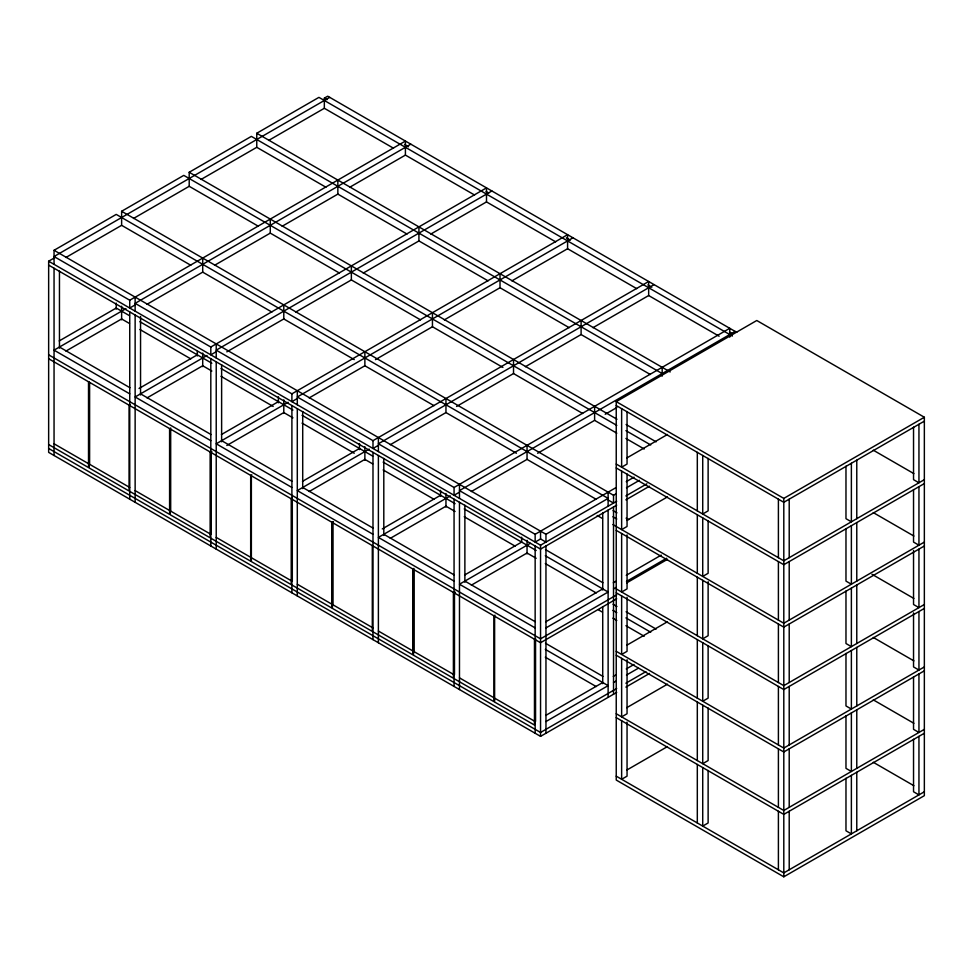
<?xml version="1.0" encoding="UTF-8"?>
<svg xmlns="http://www.w3.org/2000/svg" width="973" height="973" viewBox="0 0 973 973"><rect width="100%" height="100%" fill="white"/><g stroke="black" fill="none" stroke-linecap="round" stroke-linejoin="round"><path stroke-width="1.46" d="M54.05 250.292L116.225 214.401L608.125 498.395L545.962 534.286L54.05 250.292L54.05 264.328M190.781 265.252L121.625 225.322L121.625 211.275L183.788 175.383L616.797 425.383M258.344 226.235L189.2 186.305L189.2 172.27L251.362 136.378L662.175 373.559M325.919 187.23L256.763 147.3L256.763 133.252L318.925 97.361L732.365 336.062M393.481 148.212L324.337 108.283L324.337 98.151L327.706 96.193L736.756 332.352M329.738 97.361L54.05 256.531L129.737 300.219L405.413 141.061L405.413 155.096L474.569 195.026M616.7 692.411L540.55 736.366L48.65 452.372L48.65 261.214L55.218 257.419M65.933 257.468L121.625 225.322M133.508 218.463L189.2 186.305M201.07 179.446L256.763 147.3M268.645 140.44L324.337 108.283M59.231 340.927L116.225 308.027L129.458 315.666M125.955 308.648L54.05 350.158L129.737 393.846M410.825 144.174L135.138 303.345L210.813 347.033L486.5 187.874L486.5 201.91L555.656 241.839M135.138 304.902L129.737 308.027L129.737 300.219M65.933 351.095L121.625 318.949L129.458 323.474M147.02 304.281L202.712 272.136L271.856 312.065M214.595 265.276L270.275 233.119L339.431 273.048M282.158 226.259L337.85 194.113L407.006 234.043M349.733 187.254L405.413 155.096M139.03 388.482L197.3 354.841M207.03 355.461L135.138 396.972L210.813 440.66M491.9 190.988L216.225 350.158L291.9 393.846L567.587 234.688L567.587 248.723L636.731 288.653M216.225 351.715L210.813 354.841L210.813 347.033M130.139 404.537L129.056 405.157L129.056 490.988L89.188 467.977L89.188 382.146M147.02 397.908L202.712 365.763L211.846 371.029M226.806 351.849L283.788 318.949L354.245 359.621M295.67 312.09L351.362 279.932L420.518 319.862M363.245 273.072L418.925 240.927L488.081 280.856M430.808 234.067L486.5 201.91M221.406 434.554L278.387 401.654M288.117 402.275L216.225 443.785L291.9 487.473M572.988 237.801L297.3 396.972L372.987 440.66L648.663 281.501L648.663 295.537L719.12 336.22M297.3 398.529L291.9 401.654L291.9 393.846M210.813 452.36L211.895 451.74M226.806 445.476L283.788 412.576L292.922 417.843M309.183 397.908L364.875 365.763L434.031 405.68M375.456 359.645L432.45 326.746L502.907 367.429M444.32 319.886L500.013 287.74L569.169 327.67M511.895 280.881L567.587 248.723M251.764 474.763L250.681 475.383L250.681 561.202L210.813 538.191M302.481 481.367L359.475 448.468M369.205 449.088L297.3 490.599L372.987 534.286M654.075 284.615L378.388 443.785L454.063 487.473L729.75 328.315L729.75 337.157M378.388 445.342L372.987 448.468L372.987 440.66M309.183 491.535L364.875 459.39L372.708 463.902M390.27 444.722L445.962 412.576L516.42 453.248M456.544 406.459L513.525 373.559L582.681 413.489M525.408 366.699L581.1 334.554L650.256 374.471M592.983 327.694L648.663 295.537M333.52 521.966L332.438 522.586L332.438 608.405L372.306 631.428L372.306 545.598M382.28 528.923L440.55 495.281M450.28 495.902L378.388 537.412L454.063 581.1M735.15 331.428L459.475 490.599L535.15 534.286L615.897 487.668M459.475 492.156L454.063 495.281L454.063 487.473M616.237 401.642L756.775 320.506L924.35 417.247L924.35 795.659L783.8 876.807L616.237 780.054L616.237 401.642L783.8 498.395L924.35 417.247M390.27 538.349L445.962 506.203L455.096 511.47M471.358 491.535L527.038 459.39L596.194 499.307M537.631 453.272L594.612 420.372L616.797 433.18M605.194 414.267L616.858 407.529M626.746 458.003L667.466 434.493M464.656 574.994L521.637 542.095M626.259 481.684L634.031 477.196M530.285 543.335L459.475 584.226L535.15 627.913M121.625 211.275L613.525 495.281L616.116 493.785M626.478 487.801L639.431 480.321M545.962 534.286L545.962 542.095L540.55 538.969L535.15 542.095L535.15 534.286M454.063 592.8L455.145 592.18M471.358 585.162L527.038 553.017L536.172 558.283M48.65 261.214L540.55 545.208L616.7 501.253M625.882 495.95L646.887 483.812M616.7 505.157L540.55 549.113L48.65 265.106M625.882 499.842L649.514 486.208M626.746 520.421L667.466 496.911M495.014 615.191L493.931 615.824L493.931 701.642L454.063 678.631M545.731 621.808L602.725 588.908M613.306 582.791L615.897 581.295M626.259 575.311L661.226 555.121M545.962 627.913L608.125 592.022L545.306 555.753M613.525 588.908L616.116 587.412M626.478 581.428L666.627 558.247M626.746 582.839L667.466 559.329M616.7 594.88L540.55 638.835L48.65 354.841M616.7 598.784L540.55 642.739L48.65 358.745M924.35 421.151L783.8 502.299L616.237 405.546M626.746 645.257L667.466 621.747M924.35 479.665L783.8 560.813L616.237 464.06M924.35 483.569L783.8 564.717L616.237 467.964M545.731 715.435L602.725 682.535M613.306 676.417L615.897 674.921M626.259 668.938L634.031 664.462M545.962 721.54L608.125 685.649L545.306 649.38M613.525 682.535L616.116 681.039M626.478 675.055L638.142 668.329M616.7 688.507L540.55 732.462L48.65 448.468M625.882 683.204L645.902 671.638M625.882 687.096L649.514 673.462M626.746 707.675L667.466 684.165M924.35 542.083L783.8 623.231L612.881 524.544M924.35 545.987L783.8 627.135L616.237 530.382M626.746 770.093L667.466 746.583M924.35 604.501L783.8 685.649L616.237 588.896M924.35 608.405L783.8 689.553L616.237 592.8M924.35 666.931L783.8 748.067L616.237 651.326M924.35 670.823L783.8 751.971L616.237 655.218M924.35 729.349L783.8 810.485L616.237 713.744M924.35 733.241L783.8 814.389L616.237 717.636M924.35 791.767L783.8 872.903L616.237 776.162M324.337 98.151L326.964 99.66M404.561 144.466L408.514 146.741M486.111 191.547L488.738 193.068M566.335 237.862L570.287 240.149M647.884 284.943L651.837 287.23M729.434 332.024L732.061 333.544M873.292 450.195L913.878 473.62M256.763 133.252L670.19 371.954M873.292 512.613L913.878 536.038M189.2 172.27L616.979 419.241M626.113 424.52L656.118 441.839M625.931 430.65L650.718 444.965M871.978 574.277L913.878 598.456M625.931 438.458L644.199 449.003M873.292 637.449L913.878 660.874M608.125 499.952L613.525 503.077L613.525 495.281M613.063 510.618L616.979 512.868M626.113 518.147L628.716 519.655M612.881 516.748L616.797 519.01M597.215 515.508L602.445 518.524M873.292 699.867L913.878 723.292M545.5 549.623L602.907 582.766M139.893 321.698L211.846 363.233M220.98 368.499L292.922 410.047M302.056 415.313L372.708 456.106M383.143 462.126L455.096 503.673M464.23 508.94L536.172 550.487M139.893 329.494L190.781 358.879M220.98 376.308L273.17 406.434M302.056 423.121L354.245 453.248M383.143 469.935L434.031 499.307M464.23 516.748L515.106 546.121M545.306 563.562L596.194 592.934M613.063 604.245L616.979 606.495M626.113 611.774L656.118 629.105M612.881 610.375L616.797 612.637M625.931 617.904L650.718 632.219M873.292 762.285L913.878 785.71M598.529 609.889L602.445 612.151M612.881 618.171L616.797 620.433M625.931 625.712L644.199 636.257M59.462 347.033L129.92 387.716M140.55 393.846L211.007 434.53M221.625 440.66L292.082 481.343M302.712 487.473L373.17 528.157M383.8 534.286L454.257 574.97M464.875 581.1L535.332 621.783M545.5 643.25L602.907 676.393M545.306 657.189L596.194 686.561M54.05 443.785L129.737 487.473M135.138 490.599L210.813 534.286M216.225 537.412L291.9 581.1M297.3 584.226L372.987 627.913M378.388 631.039L454.063 674.727M459.475 677.853L535.15 721.54M48.65 444.564L88.519 467.575L88.519 381.757M129.737 491.377L169.594 514.389L169.594 428.57M291.9 585.004L331.769 608.016L331.769 522.197M372.987 631.818L412.844 654.829L412.844 569.01M918.95 424.277L918.95 482.79L913.538 479.665L913.538 427.159M918.95 486.695L918.95 545.208L913.538 542.083L913.538 489.577M918.95 549.113L918.95 607.626L913.538 604.501L913.538 550.487M918.95 611.531L918.95 670.044L913.538 666.931L913.538 612.905M918.95 673.948L918.95 732.462L913.538 729.349L913.538 676.831M918.95 736.366L918.95 794.88L913.538 791.767L913.538 739.249M856.775 460.168L856.775 518.682M856.775 522.586L856.775 581.1M856.775 585.004L856.775 643.518M856.775 647.422L856.775 705.936M856.775 709.84L856.775 768.354M856.775 772.258L856.775 830.772M851.375 463.282L851.375 521.808L845.975 518.682L845.975 466.164M851.375 525.7L851.375 584.226L845.975 581.1L845.975 528.582M851.375 588.118L851.375 646.644L845.975 643.518L845.975 591M851.375 650.536L851.375 709.062L845.975 705.936L845.975 653.418M851.375 712.954L851.375 771.48L845.975 768.354L845.975 715.836M851.375 775.372L851.375 833.897L845.975 830.772L845.975 778.254M789.212 499.173L789.212 557.687M789.212 561.591L789.212 620.105M789.212 624.009L789.212 682.523M789.212 686.427L789.212 744.941M789.212 748.845L789.212 807.359M789.212 811.263L789.212 869.789M783.8 498.395L783.8 876.807M778.4 499.173L778.4 557.687M778.4 561.591L778.4 620.105M778.4 624.009L778.4 682.523M778.4 686.427L778.4 744.941M778.4 748.845L778.4 807.359M778.4 811.263L778.4 869.789M708.125 458.368L708.125 510.874L702.725 513.999L702.725 455.486M708.125 520.786L708.125 573.292L702.725 576.417L702.725 517.904M708.125 581.696L708.125 635.71L702.725 638.835L702.725 580.322M708.125 645.622L708.125 698.128L702.725 701.253L702.725 642.739M708.125 708.04L708.125 760.558L702.725 763.671L702.725 705.157M708.125 770.458L708.125 822.976L702.725 826.089L702.725 767.575M697.313 452.36L697.313 510.874M697.313 514.778L697.313 573.292M697.313 577.196L697.313 635.71M697.313 639.614L697.313 698.128M697.313 702.032L697.313 760.558M697.313 764.45L697.313 822.976M662.175 367.32L662.175 376.162M627.05 411.555L627.05 464.06L621.638 467.186L621.638 408.672M627.05 473.973L627.05 526.478L621.638 529.604L621.638 471.09M627.05 534.882L627.05 588.896L621.638 592.022L621.638 533.508M627.05 597.3L627.05 651.326L621.638 654.44L621.638 595.926M627.05 659.718L627.05 713.744L621.638 716.858L621.638 658.344M627.05 722.136L627.05 776.162L621.638 779.276L621.638 720.762M613.525 506.982L613.525 694.236M608.125 492.156L608.125 506.203M608.125 510.095L608.125 697.349M602.725 513.014L602.725 590.039M602.725 606.653L602.725 683.666M594.612 406.337L594.612 420.372M581.1 320.506L581.1 334.554M545.962 545.987L545.962 733.241M540.55 531.161L540.55 538.969M540.55 545.208L540.55 736.366M535.551 721.419L535.551 638.604L534.469 639.225L534.469 725.055L494.612 702.032L494.612 616.213M535.15 545.987L535.15 733.241M527.038 445.342L527.038 459.39M527.038 540.307L527.038 553.892M521.637 537.181L521.637 541.718M513.525 359.524L513.525 373.559M500.013 273.693L500.013 287.74M464.875 505.218L464.875 582.231M459.475 484.347L459.475 498.395M459.475 502.299L459.475 689.553M454.476 674.605L454.476 591.791L453.394 592.411L453.394 678.242L413.525 655.218L413.525 569.4M454.063 499.173L454.063 686.427M445.962 398.529L445.962 412.576M445.962 493.493L445.962 507.079M440.55 490.368L440.55 496.412M432.45 312.71L432.45 326.746M418.925 226.879L418.925 240.927M413.926 568.378L413.926 651.192M383.8 458.405L383.8 535.418M378.388 437.546L378.388 451.581M378.388 455.486L378.388 642.739M372.987 452.36L372.987 639.614M364.875 351.715L364.875 365.763M364.875 446.68L364.875 460.265M359.475 443.554L359.475 449.599M351.362 265.897L351.362 279.932M337.85 180.066L337.85 194.113M332.851 521.577L332.851 604.379M302.712 411.591L302.712 488.604M297.3 390.732L297.3 404.768M297.3 408.672L297.3 595.926M292.301 498.164L292.301 580.978M291.9 405.546L291.9 592.8M291.219 498.784L291.219 584.615L251.362 561.591L251.362 475.773M283.788 304.902L283.788 318.949M283.788 399.867L283.788 413.452M278.387 396.741L278.387 402.786M270.275 219.083L270.275 233.119M221.625 364.778L221.625 441.791M216.225 343.919L216.225 357.955M216.225 361.859L216.225 549.113M211.226 451.35L211.226 534.165M210.813 358.733L210.813 545.999M210.144 451.971L210.144 537.801L170.275 514.79L170.275 428.959M202.712 258.088L202.712 272.136M202.712 353.053L202.712 366.639M197.3 351.435L197.3 355.972M170.676 427.95L170.676 510.764M140.55 316.456L140.55 394.977M135.138 297.106L135.138 311.141M135.138 315.045L135.138 502.299M129.737 311.919L129.737 499.185M121.625 306.24L121.625 319.825M116.225 303.114L116.225 309.159M89.601 382.632L89.601 463.951M59.462 271.151L59.462 348.164M54.05 268.232L54.05 455.486"/></g></svg>
